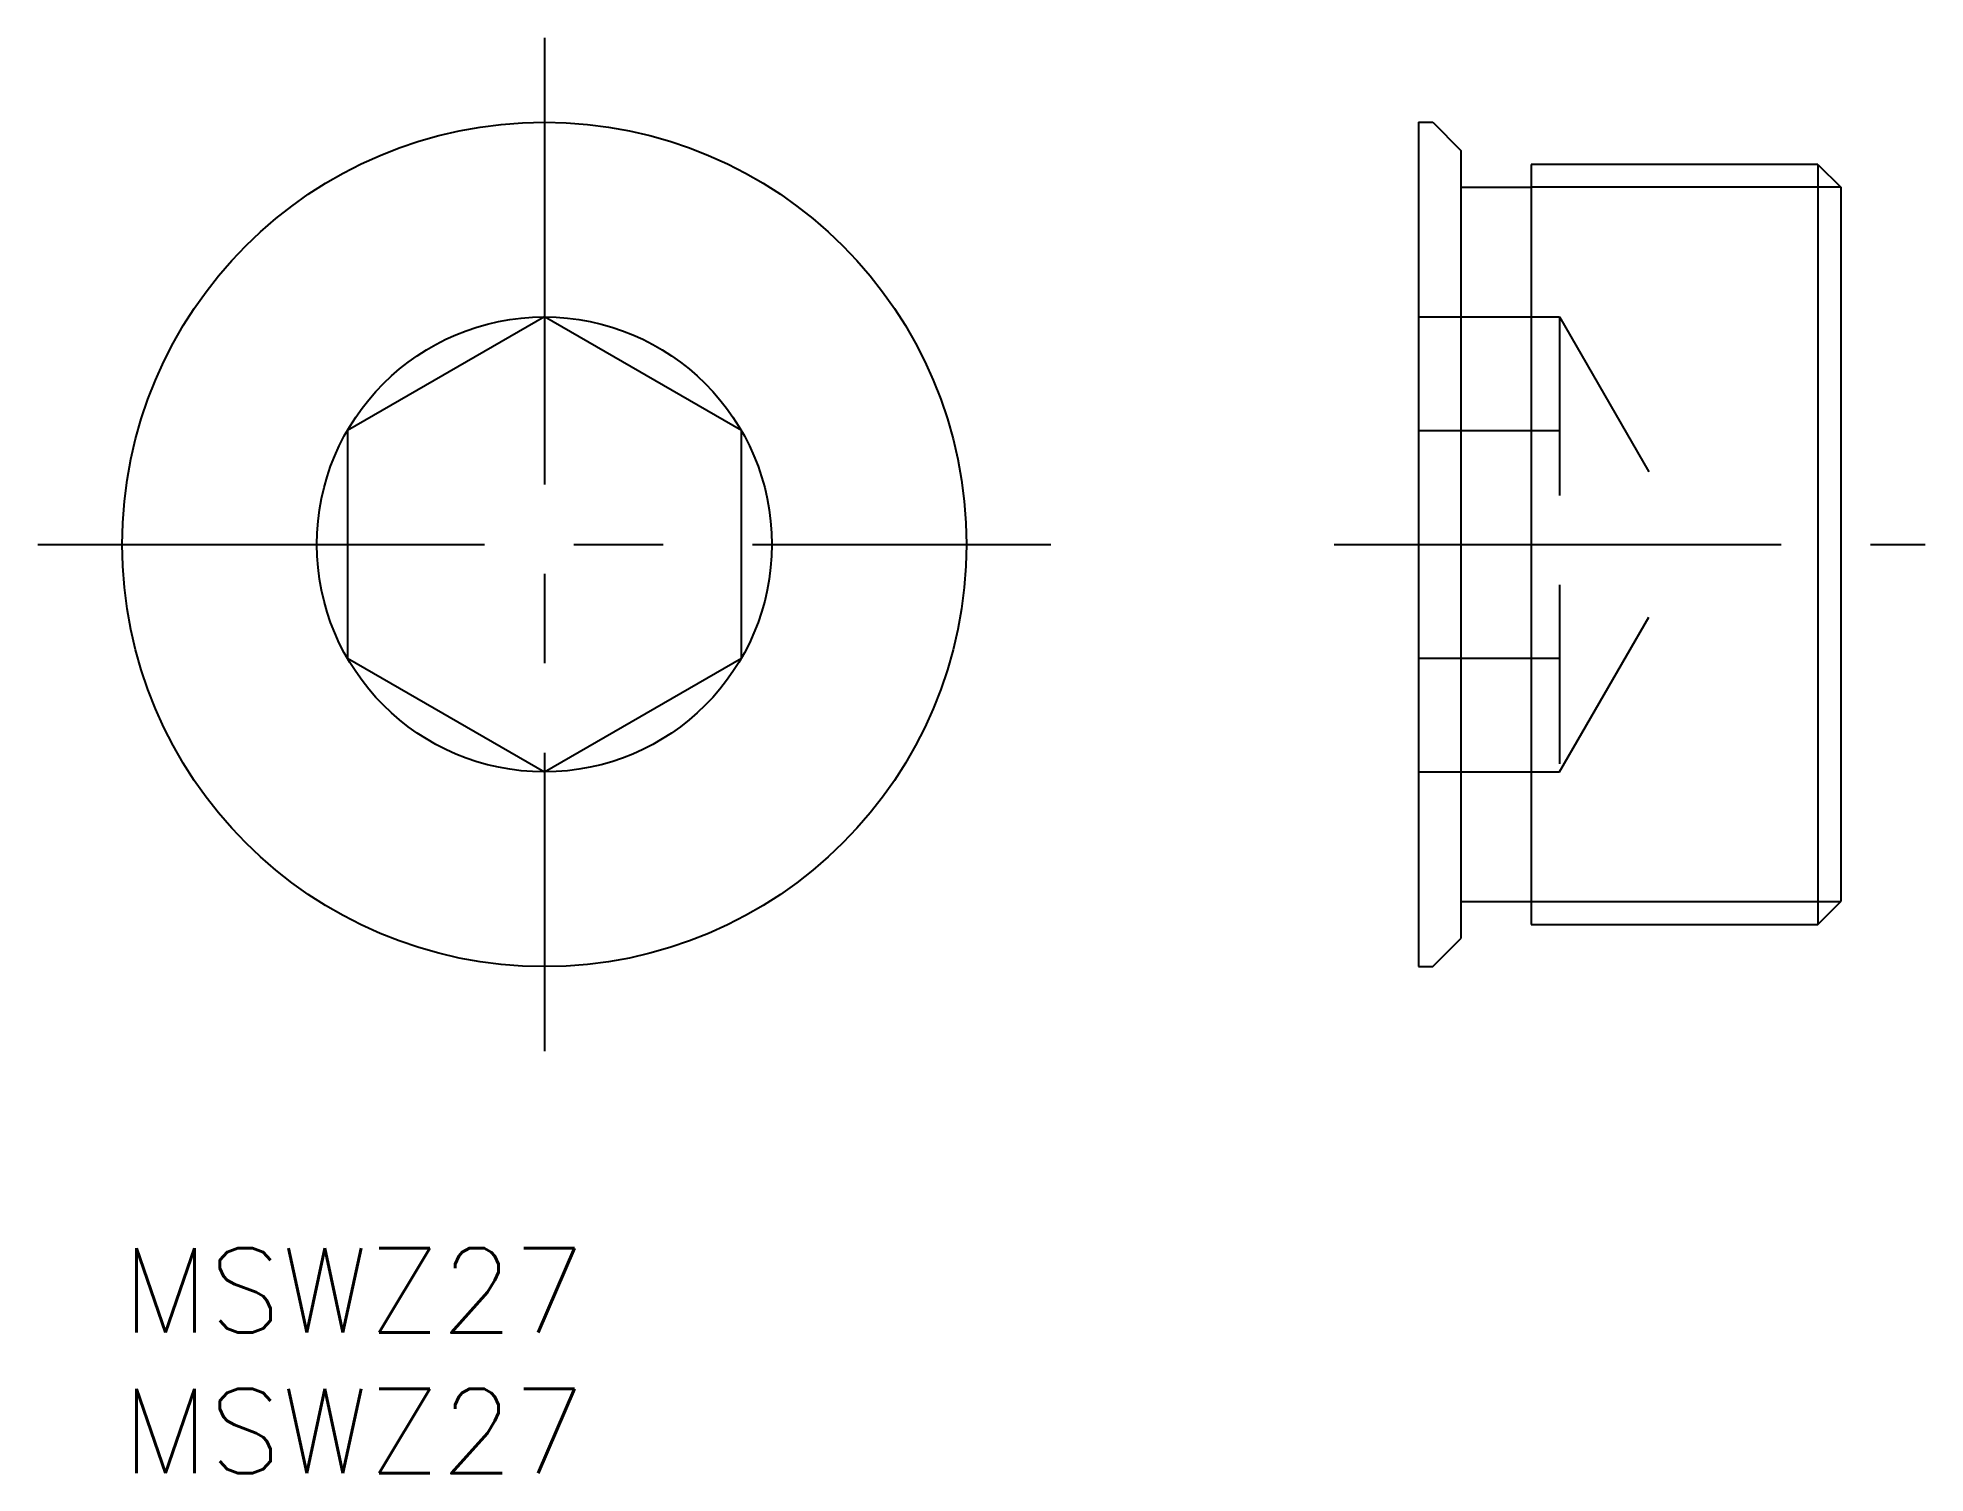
# Model space of a CAD drawing. Extents: x -3 to 64.1, y -8 to 43.
import ezdxf

# ---------------------------------------------------------------- set-up
doc = ezdxf.new("R2010")
doc.units = 0
doc.header["$LTSCALE"] = 0.5
doc.linetypes.add('CENTER', pattern=[50.8, 31.75, -6.35, 6.35, -6.35])
doc.linetypes.add('DASHED', pattern=[19.05, 12.7, -6.35])
for name, color, linetype in [('MSM_CENTER', 1, 'CENTER'), ('MSM_CONTINUOUS', 7, 'CONTINUOUS'), ('MSM_DASHED', 4, 'DASHED'), ('MSM_NARROW', 5, 'CONTINUOUS'), ('MSM_PART_NUMBER', 7, 'CONTINUOUS')]:
    doc.layers.add(name, color=color, linetype=linetype)
doc.styles.get("Standard").update_dxf_attribs({"font": 'txt.shx', "height": 3, "bigfont": 'bigfont.shx'})

# ---------------------------------------------------------------- blocks, each defined once
blk = doc.blocks.new('*U3')
at = {"layer": 'MSM_PART_NUMBER'}
blk.add_text('MSWZ27', height=3, dxfattribs=at).set_placement((0, -3))
blk = doc.blocks.new('*U4')
at = {"layer": 'MSM_PART_NUMBER'}
blk.add_text('MSWZ27', height=3, dxfattribs=at).set_placement((0, -8))

msp = doc.modelspace()

# ---------------------------------------------------------------- linework, layer by layer
at = {"layer": 'MSM_CENTER'}
for p, q in [((15, 43), (15, 7)), ((-3, 25), (33, 25)), ((43.066, 25), (64.066, 25))]:
    msp.add_line(p, q, dxfattribs=at)
at = {"layer": 'MSM_CONTINUOUS'}
for p, q in [((46.066, 40), (46.066, 10)), ((46.066, 40), (46.566, 40)), ((46.566, 40), (47.566, 39)), ((47.566, 39), (47.566, 11)), ((50.066, 38.5), (50.066, 11.5)), ((60.254, 38.5), (50.066, 38.5)), ((60.254, 38.5), (61.066, 37.688)), ((60.254, 38.5), (60.254, 11.5)), ((47.566, 37.688), (50.066, 37.688)), ((61.066, 37.688), (61.066, 12.312)), ((15, 33.083), (8, 29.041)), ((22, 29.041), (15, 33.083)), ((13.25, 32.073), (13.25, 32.073)), ((11.5, 31.062), (11.5, 31.062)), ((8, 29.041), (8, 20.959)), ((22, 20.959), (22, 29.041)), ((8, 20.959), (15, 16.917)), ((15, 16.917), (22, 20.959)), ((47.566, 12.312), (50.066, 12.312)), ((60.254, 11.5), (61.066, 12.312)), ((50.066, 11.5), (60.254, 11.5)), ((46.566, 10), (47.566, 11)), ((46.066, 10), (46.566, 10))]:
    msp.add_line(p, q, dxfattribs=at)
for radius in [15, 8.083]:
    msp.add_circle((15, 25), radius, dxfattribs=at)
at = {"layer": 'MSM_DASHED'}
for p, q in [((46.066, 33.083), (51.066, 33.083)), ((51.066, 33.083), (51.066, 16.917)), ((51.066, 33.083), (55.732, 25)), ((46.066, 29.041), (51.066, 29.041)), ((51.066, 16.917), (55.732, 25)), ((46.066, 20.959), (51.066, 20.959)), ((46.066, 16.917), (51.066, 16.917))]:
    msp.add_line(p, q, dxfattribs=at)
at = {"layer": 'MSM_NARROW'}
for p, q in [((61.066, 37.688), (50.066, 37.688)), ((50.066, 12.312), (61.066, 12.312))]:
    msp.add_line(p, q, dxfattribs=at)

# ---------------------------------------------------------------- block references
at = {"layer": 'MSM_CONTINUOUS'}
for name in ['*U3', '*U4']:
    msp.add_blockref(name, (0, 0), dxfattribs=at)

doc.saveas('drawing.dxf')
